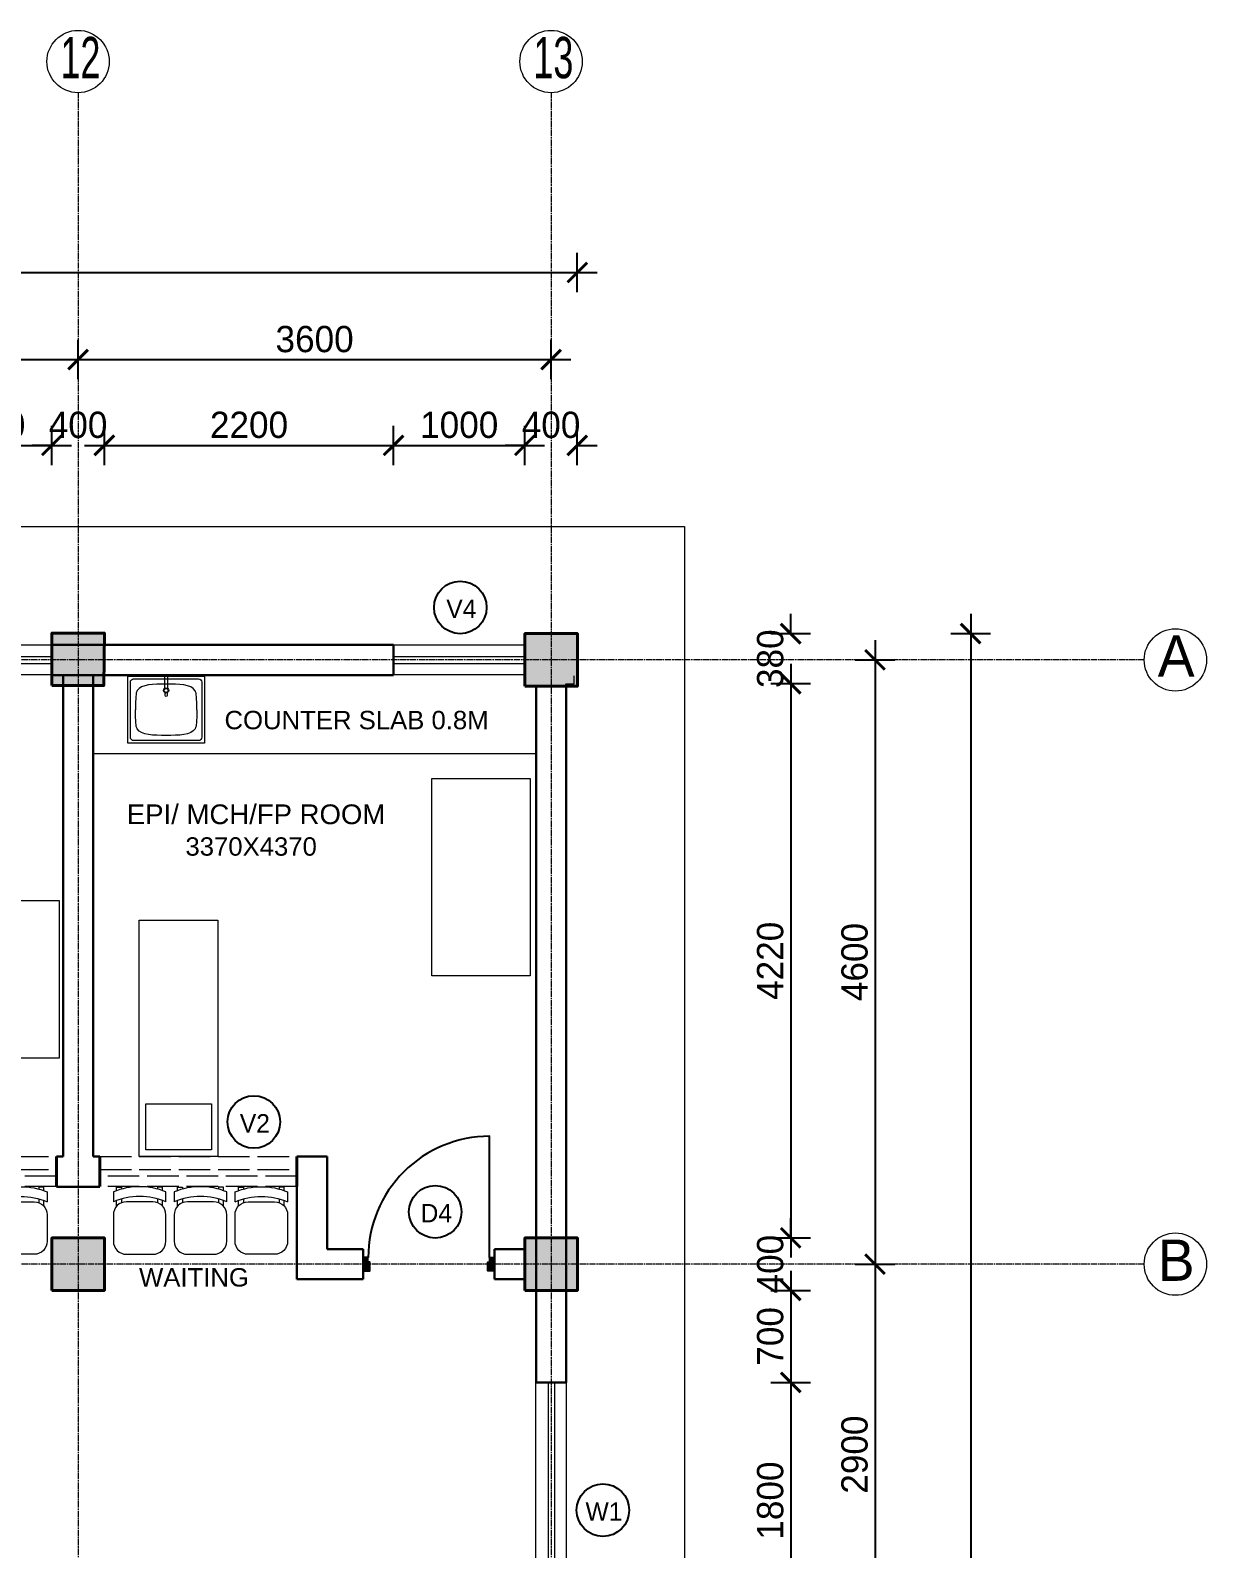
# Model space of a CAD drawing. Header units: inches. Extents: x -3071 to 2014935, y -37057 to 549694.
# Drawn here: x 1482986 to 1491939, y 307599 to 319157 of the extents above; entities that cross this region are included whole.
import ezdxf
from ezdxf.enums import TextEntityAlignment as Align

# ---------------------------------------------------------------- set-up
doc = ezdxf.new("R2010")
doc.units = ezdxf.units.IN
doc.header["$MEASUREMENT"] = 0
for name, pattern in [('ACAD_ISO08W100', [36, 24, -3, 6, -3]), ('DASHED', [0.75, 0.5, -0.25]), ('Hidden', [15, 12, -3])]:
    doc.linetypes.add(name, pattern=pattern)
for name, color, linetype, lineweight in [('001-Archi- door window elevation', 92, 'Continuous', 25), ('001-Archi-Opening Tags', 14, 'Continuous', 25), ('002-Archi- Opening', 90, 'Continuous', 25), ('A .4 col', 5, 'Continuous', 40), ('A 0.09 Furniture', 30, 'Continuous', 5), ('A 0.13 dw', 3, 'Continuous', 13), ('A 0.13 fixed furniture', 10, 'Continuous', 13), ('A 0.13 IND DIM', 240, 'Continuous', 13), ('A 0.13 sanitary', 8, 'Continuous', 13), ('A 0.40 wall', 160, 'Continuous', 40), ('cen', 50, 'ACAD_ISO08W100', 5), ('dotted line', 1, 'DASHED', 9), ('Grid Tag', 6, 'Continuous', 20), ('p1 walls stone outline', 4, 'Continuous', 30), ('text', 7, 'Continuous', 25)]:
    doc.layers.add(name, color=color, linetype=linetype, lineweight=lineweight)
doc.styles.add('AERIAL', font='arial.ttf', dxfattribs={"height": 10})
doc.styles.add('Archi 100', font='GOTHIC.TTF', dxfattribs={"height": 200})
doc.styles.add('CG', font='GOTHIC.TTF', dxfattribs={"height": 40})
doc.styles.get("Standard").update_dxf_attribs({"font": 'GOTHIC.TTF'})
doc.dimstyles.new('Archi 100', dxfattribs={"dimtxt": 200, "dimasz": 150, "dimexe": 150, "dimexo": 300, "dimgap": 50, "dimtad": 1, "dimdec": 0, "dimrnd": 5, "dimzin": 0, "dimdsep": 46, "dimtxsty": 'Archi 100', "dimblk": 'ARCHTICK', "dimcen": 0.09, "dimdle": 150, "dimclrd": 256, "dimclre": 256, "dimclrt": 256, "dimadec": 0, "dimazin": 0, "dimtfac": 1, "dimtdec": 0, "dimtix": 1, "dimtofl": 0, "dimtmove": 0, "dimatfit": 3, "dimfxl": 150, "dimfxlon": 1, "dimtolj": 1, "dimtzin": 0, "dimlwd": -1, "dimlwe": -1, "dimarcsym": 0})

# ---------------------------------------------------------------- blocks, each defined once
blk = doc.blocks.new('grid')
at = {"layer": 'Grid Tag', "linetype": 'Continuous', "ltscale": 30}
blk.add_circle((51, 48), 264, dxfattribs=at)
blk.add_attdef('GRID', (-143, -93), '', height=200)
blk = doc.blocks.new('ffwef')
at = {"layer": 'A 0.13 dw'}
for points in [[(1184596, 368096), (1184596, 367866), (1183596, 367866), (1183596, 368096)], [(1183596, 367953), (1184596, 367953), (1184596, 368003), (1183596, 368003)]]:
    blk.add_lwpolyline(points, close=True, dxfattribs=at)
blk = doc.blocks.new('W2')
at = {"layer": 'A 0.13 dw'}
for points in [[(143910, 195589), (143910, 195359), (142110, 195359), (142110, 195589)], [(142110, 195446), (143910, 195446), (143910, 195496), (142110, 195496)]]:
    blk.add_lwpolyline(points, close=True, dxfattribs=at)
blk = doc.blocks.new('window tag')
blk.add_circle((0, 0), 200)
at = {"style": 'Archi 100', "flags": 1}
for tag, p in [('WIDTH', (15, 174.5)), ('HEIGHT', (-4.5, -348.5))]:
    blk.add_attdef(tag, p, '', height=200, dxfattribs=at)
at = {"style": 'Archi 100'}
blk.add_attdef('SYMBOL', text='', height=200, dxfattribs=at).set_placement((8, -10.5), align=Align.MIDDLE_CENTER)
blk = doc.blocks.new('table 1500 x 0750 plan')
at = {"color": 0, "linetype": 'Continuous'}
blk.add_lwpolyline([(0, 750), (1500, 750), (1500, 0), (0, 0)], close=True, dxfattribs=at)
blk = doc.blocks.new('bench 0400 x 1200 plan')
at = {"color": 0, "linetype": 'Continuous'}
blk.add_lwpolyline([(1200, 0), (0, 0), (0, 400), (1200, 400)], close=True, dxfattribs=at)
blk = doc.blocks.new('trolley hospital')
at = {"linetype": 'Continuous'}
for points in [[(1800, 0), (0, 0), (0, 600), (1800, 600)], [(1400, 50), (1400, 550), (1750, 550), (1750, 50)]]:
    blk.add_lwpolyline(points, close=True, dxfattribs=at)
blk = doc.blocks.new('tap bib long body plan')
at = {"linetype": 'Continuous'}
blk.add_lwpolyline([(90, -10), (0, -10), (0, 10), (90, 10)], dxfattribs=at)
blk.add_lwpolyline([(126, 8), (147, 8, -1), (147, -8), (126, -8)], format="xyb", dxfattribs=at)
for radius in [20, 15]:
    blk.add_circle((108, 0), radius, dxfattribs=at)
blk = doc.blocks.new('*U651')
at = {"linetype": 'ByBlock'}
blk.add_line((272, 417), (272, 218), dxfattribs=at)
at = {"linetype": 'Continuous', "ltscale": 20}
blk.add_lwpolyline([(-292, 510), (292, 510), (292, 0), (-292, 0)], close=True, dxfattribs=at)
blk.add_lwpolyline([(-247, 490), (247, 490, -0.414214), (272, 465), (272, 45, -0.414214), (247, 20), (-247, 20, -0.414214), (-272, 45), (-272, 465, -0.414214)], format="xyb", close=True, dxfattribs=at)
for points in [[(-233, 255), (-233, 347), (-233, 450), (0, 450), (232, 450), (232, 350), (232, 255)], [(-233, 255), (-233, 163), (-233, 60), (0, 60), (232, 60), (232, 160), (232, 255)]]:
    blk.add_open_spline(points, degree=3, knots=[342.783985, 342.783985, 342.783985, 342.783985, 446.898133, 685.56797, 924.237807, 1028.351955, 1028.351955, 1028.351955, 1028.351955], dxfattribs=at)
at = {"rotation": 90}
blk.add_blockref('tap bib long body plan', (0, 0), dxfattribs=at)
blk = doc.blocks.new('*U655')
at = {"ltscale": 100}
for points in [[(5, 50), (5, -50), (55, -50), (55, 15), (40, 15), (40, 50)], [(995, 50), (995, -50), (945, -50), (945, 15), (960, 15), (960, 50)]]:
    blk.add_hatch(color=256, dxfattribs=at).paths.add_polyline_path(points)
blk.add_lwpolyline([(43, 50), (43, 964, -0.414214), (957, 50)], format="xyb", dxfattribs=at)
for points in [[(5, 50), (5, -50), (55, -50), (55, 15), (40, 15), (40, 50)], [(995, 50), (995, -50), (945, -50), (945, 15), (960, 15), (960, 50)]]:
    blk.add_lwpolyline(points, close=True)
blk = doc.blocks.new('V3')
at = {"layer": 'A 0.13 dw', "linetype": 'Hidden', "ltscale": 20}
for p, q in [((151545, 189943), (153045, 189943)), ((151545, 189843), (153045, 189843)), ((153045, 189793), (151545, 189793)), ((153045, 189713), (151545, 189713))]:
    blk.add_line(p, q, dxfattribs=at)
at = {"layer": 'A 0.40 wall', "ltscale": 20}
for p, q in [((151545, 189713), (151545, 189943)), ((153045, 189943), (153045, 189713))]:
    blk.add_line(p, q, dxfattribs=at)
blk = doc.blocks.new('chair ordinary plan')
at = {"linetype": 'Continuous'}
for p, q in [((100, 515), (-100, 515)), ((-200, 415), (-200, 215)), ((200, 215), (200, 415)), ((-200, 115), (-200, 40)), ((-100, 115), (100, 115)), ((200, 40), (200, 115))]:
    blk.add_line(p, q, dxfattribs=at)
for points in [[(-175, 149), (-175, 105)], [(-137, 94), (-137, 122)], [(137, 94), (137, 122)], [(175, 149), (175, 105)], [(-175, 30), (-175, 3), (-137, 3), (-137, 19)], [(175, 30), (175, 3), (137, 3), (137, 19)]]:
    blk.add_lwpolyline(points, dxfattribs=at)
for centre, radius, start, end in [((-100, 415), 100, 90, 180), ((100, 415), 100, 0, 90), ((-100, 215), 100, 180, 270), ((100, 215), 100, 270, 0), ((0, 595), 520, 247.3799, 292.6201), ((0, 520), 520, 247.3799, 292.6201)]:
    blk.add_arc(centre, radius, start, end, dxfattribs=at)
blk = doc.blocks.new('_ArchTick')
at = {"color": 0, "linetype": 'ByBlock', "const_width": 0.15}
blk.add_lwpolyline([(-0.5, -0.5), (0.5, 0.5)], dxfattribs=at)
blk = doc.blocks.new('*D1955')
at = {"transparency": 16777216}
for p, q in [((1482150, 315848), (1482150, 316148)), ((1483149, 315848), (1483149, 316148)), ((1482000, 315998), (1483299, 315998))]:
    blk.add_line(p, q, dxfattribs=at)
at = {"layer": 'Defpoints', "color": 0, "transparency": 16777216}
for p in [(1483149, 315998), (1483149, 314569), (1482150, 314480)]:
    blk.add_point(p, dxfattribs=at)
at = {"transparency": 16777216, "xscale": 150, "yscale": 150, "zscale": 150, "rotation": 180}
blk.add_blockref('_ArchTick', (1482150, 315998), dxfattribs=at)
at = {"transparency": 16777216, "xscale": 150, "yscale": 150, "zscale": 150}
blk.add_blockref('_ArchTick', (1483149, 315998), dxfattribs=at)
at = {"transparency": 16777216, "insert": (1482650, 316153), "char_height": 200, "attachment_point": 5, "style": 'Archi 100'}
blk.add_mtext('\\A1;1000', dxfattribs=at)
blk = doc.blocks.new('*D1956')
at = {"transparency": 16777216}
for p, q in [((1483149, 315848), (1483149, 316148)), ((1483549, 315848), (1483549, 316148)), ((1483149, 315998), (1482999, 315998)), ((1483549, 315998), (1483699, 315998))]:
    blk.add_line(p, q, dxfattribs=at)
at = {"layer": 'Defpoints', "color": 0, "transparency": 16777216}
for p in [(1483549, 315998), (1483149, 314569), (1483549, 314569)]:
    blk.add_point(p, dxfattribs=at)
at = {"transparency": 16777216, "xscale": 150, "yscale": 150, "zscale": 150}
blk.add_blockref('_ArchTick', (1483149, 315998), dxfattribs=at)
at = {"transparency": 16777216, "xscale": 150, "yscale": 150, "zscale": 150, "rotation": 180}
blk.add_blockref('_ArchTick', (1483549, 315998), dxfattribs=at)
at = {"transparency": 16777216, "insert": (1483349, 316153), "char_height": 200, "attachment_point": 5, "style": 'Archi 100'}
blk.add_mtext('\\A1;400', dxfattribs=at)
blk = doc.blocks.new('*D1957')
at = {"transparency": 16777216}
for p, q in [((1483549, 315848), (1483549, 316148)), ((1485750, 315848), (1485750, 316148)), ((1483399, 315998), (1485900, 315998))]:
    blk.add_line(p, q, dxfattribs=at)
at = {"layer": 'Defpoints', "color": 0, "transparency": 16777216}
for p in [(1485750, 315998), (1483549, 314569), (1485750, 314480)]:
    blk.add_point(p, dxfattribs=at)
at = {"transparency": 16777216, "xscale": 150, "yscale": 150, "zscale": 150, "rotation": 180}
blk.add_blockref('_ArchTick', (1483549, 315998), dxfattribs=at)
at = {"transparency": 16777216, "xscale": 150, "yscale": 150, "zscale": 150}
blk.add_blockref('_ArchTick', (1485750, 315998), dxfattribs=at)
at = {"transparency": 16777216, "insert": (1484650, 316153), "char_height": 200, "attachment_point": 5, "style": 'Archi 100'}
blk.add_mtext('\\A1;2200', dxfattribs=at)
blk = doc.blocks.new('*D1958')
at = {"transparency": 16777216}
for p, q in [((1485750, 315848), (1485750, 316148)), ((1486749, 315848), (1486749, 316148)), ((1485600, 315998), (1486899, 315998))]:
    blk.add_line(p, q, dxfattribs=at)
at = {"layer": 'Defpoints', "color": 0, "transparency": 16777216}
for p in [(1486749, 315998), (1486749, 314565), (1485750, 314480)]:
    blk.add_point(p, dxfattribs=at)
at = {"transparency": 16777216, "xscale": 150, "yscale": 150, "zscale": 150, "rotation": 180}
blk.add_blockref('_ArchTick', (1485750, 315998), dxfattribs=at)
at = {"transparency": 16777216, "xscale": 150, "yscale": 150, "zscale": 150}
blk.add_blockref('_ArchTick', (1486749, 315998), dxfattribs=at)
at = {"transparency": 16777216, "insert": (1486250, 316153), "char_height": 200, "attachment_point": 5, "style": 'Archi 100'}
blk.add_mtext('\\A1;1000', dxfattribs=at)
blk = doc.blocks.new('*D1959')
at = {"transparency": 16777216}
for p, q in [((1486749, 315848), (1486749, 316148)), ((1487149, 315848), (1487149, 316148)), ((1486749, 315998), (1486599, 315998)), ((1487149, 315998), (1487299, 315998))]:
    blk.add_line(p, q, dxfattribs=at)
at = {"layer": 'Defpoints', "color": 0, "transparency": 16777216}
for p in [(1487149, 315998), (1486749, 314565), (1487149, 314565)]:
    blk.add_point(p, dxfattribs=at)
at = {"transparency": 16777216, "xscale": 150, "yscale": 150, "zscale": 150}
blk.add_blockref('_ArchTick', (1486749, 315998), dxfattribs=at)
at = {"transparency": 16777216, "xscale": 150, "yscale": 150, "zscale": 150, "rotation": 180}
blk.add_blockref('_ArchTick', (1487149, 315998), dxfattribs=at)
at = {"transparency": 16777216, "insert": (1486949, 316153), "char_height": 200, "attachment_point": 5, "style": 'Archi 100'}
blk.add_mtext('\\A1;400', dxfattribs=at)
blk = doc.blocks.new('*D1969')
at = {"transparency": 16777216}
for p, q in [((1479749, 316501), (1479749, 316801)), ((1483349, 316501), (1483349, 316801)), ((1479599, 316651), (1483499, 316651))]:
    blk.add_line(p, q, dxfattribs=at)
at = {"layer": 'Defpoints', "color": 0, "transparency": 16777216}
for p in [(1483349, 316651), (1479749, 314365), (1483349, 314365)]:
    blk.add_point(p, dxfattribs=at)
at = {"transparency": 16777216, "xscale": 150, "yscale": 150, "zscale": 150, "rotation": 180}
blk.add_blockref('_ArchTick', (1479749, 316651), dxfattribs=at)
at = {"transparency": 16777216, "xscale": 150, "yscale": 150, "zscale": 150}
blk.add_blockref('_ArchTick', (1483349, 316651), dxfattribs=at)
at = {"transparency": 16777216, "insert": (1481549, 316806), "char_height": 200, "attachment_point": 5, "style": 'Archi 100'}
blk.add_mtext('\\A1;3600', dxfattribs=at)
blk = doc.blocks.new('*D1970')
at = {"transparency": 16777216}
for p, q in [((1483349, 316501), (1483349, 316801)), ((1486949, 316501), (1486949, 316801)), ((1483199, 316651), (1487099, 316651))]:
    blk.add_line(p, q, dxfattribs=at)
at = {"layer": 'Defpoints', "color": 0, "transparency": 16777216}
for p in [(1486949, 316651), (1483349, 314365), (1486949, 314365)]:
    blk.add_point(p, dxfattribs=at)
at = {"transparency": 16777216, "xscale": 150, "yscale": 150, "zscale": 150, "rotation": 180}
blk.add_blockref('_ArchTick', (1483349, 316651), dxfattribs=at)
at = {"transparency": 16777216, "xscale": 150, "yscale": 150, "zscale": 150}
blk.add_blockref('_ArchTick', (1486949, 316651), dxfattribs=at)
at = {"transparency": 16777216, "insert": (1485149, 316806), "char_height": 200, "attachment_point": 5, "style": 'Archi 100'}
blk.add_mtext('\\A1;3600', dxfattribs=at)
blk = doc.blocks.new('*D1971')
at = {"transparency": 16777216}
for p, q in [((1448099, 317164), (1448099, 317464)), ((1487149, 317164), (1487149, 317464)), ((1447949, 317314), (1487299, 317314))]:
    blk.add_line(p, q, dxfattribs=at)
at = {"layer": 'Defpoints', "color": 0, "transparency": 16777216}
for p in [(1487149, 317314), (1448099, 314565), (1487149, 314565)]:
    blk.add_point(p, dxfattribs=at)
at = {"transparency": 16777216, "xscale": 150, "yscale": 150, "zscale": 150, "rotation": 180}
blk.add_blockref('_ArchTick', (1448099, 317314), dxfattribs=at)
at = {"transparency": 16777216, "xscale": 150, "yscale": 150, "zscale": 150}
blk.add_blockref('_ArchTick', (1487149, 317314), dxfattribs=at)
at = {"transparency": 16777216, "insert": (1467624, 317469), "char_height": 200, "attachment_point": 5, "style": 'Archi 100'}
blk.add_mtext('\\A1;39050', dxfattribs=at)
blk = doc.blocks.new('*D1992')
at = {"transparency": 16777216}
for p, q in [((1488773, 314565), (1488773, 314715)), ((1488623, 314565), (1488923, 314565)), ((1488623, 314184), (1488923, 314184)), ((1488773, 314184), (1488773, 314034))]:
    blk.add_line(p, q, dxfattribs=at)
at = {"layer": 'Defpoints', "color": 0, "transparency": 16777216}
for p in [(1487149, 314565), (1487149, 314184), (1488773, 314184)]:
    blk.add_point(p, dxfattribs=at)
at = {"transparency": 16777216, "xscale": 150, "yscale": 150, "zscale": 150}
for p, rotation in [((1488773, 314565), 270), ((1488773, 314184), 90)]:
    blk.add_blockref('_ArchTick', p, dxfattribs=dict(at, rotation=rotation))
at = {"transparency": 16777216, "insert": (1488618, 314374), "char_height": 200, "attachment_point": 5, "rotation": 90, "style": 'Archi 100'}
blk.add_mtext('\\A1;380', dxfattribs=at)
blk = doc.blocks.new('*D1993')
at = {"transparency": 16777216}
for p, q in [((1488773, 314334), (1488773, 309815)), ((1488623, 314184), (1488923, 314184)), ((1488623, 309965), (1488923, 309965))]:
    blk.add_line(p, q, dxfattribs=at)
at = {"layer": 'Defpoints', "color": 0, "transparency": 16777216}
for p in [(1487149, 314184), (1487149, 309965), (1488773, 309965)]:
    blk.add_point(p, dxfattribs=at)
at = {"transparency": 16777216, "xscale": 150, "yscale": 150, "zscale": 150}
for p, rotation in [((1488773, 314184), 90), ((1488773, 309965), 270)]:
    blk.add_blockref('_ArchTick', p, dxfattribs=dict(at, rotation=rotation))
at = {"transparency": 16777216, "insert": (1488618, 312074), "char_height": 200, "attachment_point": 5, "rotation": 90, "style": 'Archi 100'}
blk.add_mtext('\\A1;4220', dxfattribs=at)
blk = doc.blocks.new('*D1994')
at = {"transparency": 16777216}
for p, q in [((1488773, 309965), (1488773, 310115)), ((1488623, 309965), (1488923, 309965)), ((1488623, 309565), (1488923, 309565)), ((1488773, 309565), (1488773, 309415))]:
    blk.add_line(p, q, dxfattribs=at)
at = {"layer": 'Defpoints', "color": 0, "transparency": 16777216}
for p in [(1487149, 309965), (1487149, 309565), (1488773, 309565)]:
    blk.add_point(p, dxfattribs=at)
at = {"transparency": 16777216, "xscale": 150, "yscale": 150, "zscale": 150}
for p, rotation in [((1488773, 309965), 270), ((1488773, 309565), 90)]:
    blk.add_blockref('_ArchTick', p, dxfattribs=dict(at, rotation=rotation))
at = {"transparency": 16777216, "insert": (1488618, 309765), "char_height": 200, "attachment_point": 5, "rotation": 90, "style": 'Archi 100'}
blk.add_mtext('\\A1;400', dxfattribs=at)
blk = doc.blocks.new('*D1995')
at = {"transparency": 16777216}
for p, q in [((1488773, 309715), (1488773, 308715)), ((1488623, 309565), (1488923, 309565)), ((1488623, 308865), (1488923, 308865))]:
    blk.add_line(p, q, dxfattribs=at)
at = {"layer": 'Defpoints', "color": 0, "transparency": 16777216}
for p in [(1487149, 309565), (1487064, 308865), (1488773, 308865)]:
    blk.add_point(p, dxfattribs=at)
at = {"transparency": 16777216, "xscale": 150, "yscale": 150, "zscale": 150}
for p, rotation in [((1488773, 309565), 90), ((1488773, 308865), 270)]:
    blk.add_blockref('_ArchTick', p, dxfattribs=dict(at, rotation=rotation))
at = {"transparency": 16777216, "insert": (1488618, 309215), "char_height": 200, "attachment_point": 5, "rotation": 90, "style": 'Archi 100'}
blk.add_mtext('\\A1;700', dxfattribs=at)
blk = doc.blocks.new('*D1996')
at = {"transparency": 16777216}
for p, q in [((1488773, 309015), (1488773, 306915)), ((1488623, 308865), (1488923, 308865)), ((1488623, 307065), (1488923, 307065))]:
    blk.add_line(p, q, dxfattribs=at)
at = {"layer": 'Defpoints', "color": 0, "transparency": 16777216}
for p in [(1487064, 308865), (1487149, 307065), (1488773, 307065)]:
    blk.add_point(p, dxfattribs=at)
at = {"transparency": 16777216, "xscale": 150, "yscale": 150, "zscale": 150}
for p, rotation in [((1488773, 308865), 90), ((1488773, 307065), 270)]:
    blk.add_blockref('_ArchTick', p, dxfattribs=dict(at, rotation=rotation))
at = {"transparency": 16777216, "insert": (1488618, 307965), "char_height": 200, "attachment_point": 5, "rotation": 90, "style": 'Archi 100'}
blk.add_mtext('\\A1;1800', dxfattribs=at)
blk = doc.blocks.new('*D2006')
at = {"transparency": 16777216}
for p, q in [((1489415, 314515), (1489415, 309615)), ((1489265, 314365), (1489565, 314365)), ((1489265, 309765), (1489565, 309765))]:
    blk.add_line(p, q, dxfattribs=at)
at = {"layer": 'Defpoints', "color": 0, "transparency": 16777216}
for p in [(1486949, 314365), (1486949, 309765), (1489415, 309765)]:
    blk.add_point(p, dxfattribs=at)
at = {"transparency": 16777216, "xscale": 150, "yscale": 150, "zscale": 150}
for p, rotation in [((1489415, 314365), 90), ((1489415, 309765), 270)]:
    blk.add_blockref('_ArchTick', p, dxfattribs=dict(at, rotation=rotation))
at = {"transparency": 16777216, "insert": (1489260, 312065), "char_height": 200, "attachment_point": 5, "rotation": 90, "style": 'Archi 100'}
blk.add_mtext('\\A1;4600', dxfattribs=at)
blk = doc.blocks.new('*D2007')
at = {"transparency": 16777216}
for p, q in [((1489415, 309915), (1489415, 306715)), ((1489265, 309765), (1489565, 309765)), ((1489265, 306865), (1489565, 306865))]:
    blk.add_line(p, q, dxfattribs=at)
at = {"layer": 'Defpoints', "color": 0, "transparency": 16777216}
for p in [(1486949, 309765), (1486949, 306865), (1489415, 306865)]:
    blk.add_point(p, dxfattribs=at)
at = {"transparency": 16777216, "xscale": 150, "yscale": 150, "zscale": 150}
for p, rotation in [((1489415, 309765), 90), ((1489415, 306865), 270)]:
    blk.add_blockref('_ArchTick', p, dxfattribs=dict(at, rotation=rotation))
at = {"transparency": 16777216, "insert": (1489260, 308315), "char_height": 200, "attachment_point": 5, "rotation": 90, "style": 'Archi 100'}
blk.add_mtext('\\A1;2900', dxfattribs=at)
blk = doc.blocks.new('*D2010')
at = {"transparency": 16777216}
for p, q in [((1490143, 314715), (1490143, 297240)), ((1489993, 314565), (1490293, 314565)), ((1489993, 297390), (1490293, 297390))]:
    blk.add_line(p, q, dxfattribs=at)
at = {"layer": 'Defpoints', "color": 0, "transparency": 16777216}
for p in [(1487149, 314565), (1487224, 297390), (1490143, 297390)]:
    blk.add_point(p, dxfattribs=at)
at = {"transparency": 16777216, "xscale": 150, "yscale": 150, "zscale": 150}
for p, rotation in [((1490143, 314565), 90), ((1490143, 297390), 270)]:
    blk.add_blockref('_ArchTick', p, dxfattribs=dict(at, rotation=rotation))
at = {"transparency": 16777216, "insert": (1489991, 305977), "char_height": 200, "attachment_point": 5, "rotation": 90, "style": 'Archi 100'}
blk.add_mtext('\\A1;17175', dxfattribs=at)

msp = doc.modelspace()

# ---------------------------------------------------------------- hatches: boundary and pattern name
at = {"layer": 'A .4 col', "linetype": 'Continuous'}
h = msp.add_hatch(color=256, dxfattribs=at)
h.dxf.hatch_style = 1
h.paths.add_polyline_path([(1483149.45, 314169.3), (1483549.45, 314169.3), (1483549.45, 314569.3), (1483149.45, 314569.3)])
h = msp.add_hatch(color=256, dxfattribs=at)
h.dxf.hatch_style = 1
h.paths.add_polyline_path([(1486749.45, 314164.75), (1487149.45, 314164.75), (1487149.45, 314564.75), (1486749.45, 314564.75)])
h = msp.add_hatch(color=256, dxfattribs=at)
h.dxf.hatch_style = 1
h.paths.add_polyline_path([(1483149.45, 309564.75), (1483549.45, 309564.75), (1483549.45, 309964.75), (1483149.45, 309964.75)])
h = msp.add_hatch(color=256, dxfattribs=at)
h.dxf.hatch_style = 1
h.paths.add_polyline_path([(1486749.45, 309564.75), (1487149.45, 309564.75), (1487149.45, 309964.75), (1486749.45, 309964.75)])

# ---------------------------------------------------------------- linework, layer by layer
for points in [[(1483149.45, 314169.3), (1483544.78, 314169.3), (1483549.45, 314569.3), (1483149.45, 314569.3)], [(1486749.45, 314164.75), (1487149.45, 314164.75), (1487149.45, 314564.75), (1486749.45, 314564.75)], [(1483149.45, 309564.75), (1483549.45, 309564.75), (1483549.45, 309964.75), (1483149.45, 309964.75)], [(1486749.45, 309564.75), (1487149.45, 309564.75), (1487149.45, 309964.75), (1486749.45, 309964.75)]]:
    msp.add_lwpolyline(points, close=True, dxfattribs=at)
at = {"layer": 'A 0.13 fixed furniture'}
for p, q in [((1487064.45, 314183.93), (1487124.45, 314183.93)), ((1487124.45, 314183.93), (1487124.45, 314243.93)), ((1486824.45, 313649.76), (1483464.5, 313649.76)), ((1487064.45, 309923.93), (1487064.45, 312013.87))]:
    msp.add_line(p, q, dxfattribs=at)
at = {"layer": 'cen', "ltscale": 2}
for p, q in [((1483349.45, 318687.32), (1483349.45, 293010.11)), ((1486949.45, 318687.32), (1486949.45, 293010.11)), ((1491464.45, 314364.75), (1443784.45, 314364.75)), ((1491464.45, 309764.75), (1443784.45, 309764.75))]:
    msp.add_line(p, q, dxfattribs=at)
at = {"layer": 'dotted line', "linetype": 'Continuous', "ltscale": 1000}
msp.add_lwpolyline([(1472749.45, 315380.53), (1487964.45, 315380.53), (1487964.45, 295934.72), (1466174.45, 295934.72), (1466174.45, 299309.77), (1446972.64, 299309.77), (1446972.64, 315379.76), (1467649.45, 315379.76)], dxfattribs=at)
at = {"layer": 'p1 walls stone outline'}
for p, q in [((1483149.45, 314249.75), (1483149.45, 314564.75)), ((1484660.44, 314479.75), (1483149.45, 314479.75)), ((1483149.45, 314479.75), (1483149.45, 314249.75)), ((1485749.57, 314479.75), (1483149.45, 314479.75)), ((1485749.57, 314249.75), (1485749.57, 314479.75)), ((1484104.16, 314249.75), (1483149.45, 314249.75)), ((1483149.45, 314249.75), (1483349.45, 314249.75)), ((1483149.45, 314249.75), (1483734.45, 314249.75)), ((1483234.45, 314249.75), (1483234.45, 310584.75)), ((1483464.45, 314249.75), (1483464.45, 310584.75)), ((1483964.45, 314249.75), (1485749.57, 314249.75)), ((1484660.44, 314249.75), (1484334.16, 314249.75)), ((1486834.45, 308864.64), (1486834.45, 314164.75)), ((1487064.45, 312034.87), (1487064.45, 314183.93)), ((1486834.45, 314064.75), (1486834.45, 308864.64)), ((1487064.45, 309129.75), (1487064.45, 314064.75)), ((1487064.45, 312914.75), (1487064.45, 308864.64)), ((1483184.45, 310584.75), (1483234.45, 310584.75)), ((1483464.45, 310584.75), (1483514.45, 310584.75)), ((1485014.45, 310584.75), (1485244.45, 310584.75)), ((1485244.45, 310584.75), (1485244.45, 309879.75)), ((1483184.44, 310354.75), (1483514.45, 310354.75)), ((1485014.45, 310354.75), (1485014.45, 310354.75)), ((1485014.45, 309649.75), (1485014.45, 310354.75)), ((1485244.45, 309879.75), (1485519.4, 309879.75)), ((1485519.4, 309879.75), (1485519.4, 309649.75)), ((1486754.5, 309879.75), (1486519.5, 309879.75)), ((1486519.5, 309879.75), (1486519.5, 309649.75)), ((1485519.4, 309649.75), (1485014.45, 309649.75)), ((1486519.5, 309649.75), (1486754.5, 309649.75)), ((1486834.45, 308864.64), (1487064.45, 308864.64))]:
    msp.add_line(p, q, dxfattribs=at)
for points in [[(1484334.16, 314249.75), (1484334.16, 314249.75), (1484104.16, 314249.75), (1484104.16, 314249.75)], [(1487064.45, 308864.64), (1487064.45, 309129.75)]]:
    msp.add_lwpolyline(points, dxfattribs=at)

# ---------------------------------------------------------------- block references
ref = msp.add_blockref('grid', (1483303.22, 318877), dxfattribs=dict(xscale=0.8987445155798923, yscale=0.8987445155798923, zscale=0.8987445155798923))
ref.add_attrib('GRID', '12', (1483214.69, 318793.21), dxfattribs={"height": 314.561, "width": 0.65})
ref = msp.add_blockref('grid', (1486903.22, 318877), dxfattribs=dict(xscale=0.8987445155798923, yscale=0.8987445155798923, zscale=0.8987445155798923))
ref.add_attrib('GRID', '13', (1486814.69, 318793.21), dxfattribs={"height": 314.561, "width": 0.65})
ref = msp.add_blockref('grid', (1491655.51, 314321.65), dxfattribs=dict(xscale=0.8987445155798923, yscale=0.8987445155798923, zscale=0.8987445155798923))
ref.add_attrib('GRID', 'A', (1491566.98, 314237.87), dxfattribs={"height": 314.56})
ref = msp.add_blockref('grid', (1491655.51, 309721.65), dxfattribs=dict(xscale=0.8987445155798923, yscale=0.8987445155798923, zscale=0.8987445155798923))
ref.add_attrib('GRID', 'B', (1491566.98, 309637.87), dxfattribs={"height": 314.56})
at = {"layer": '001-Archi- door window elevation', "color": 2}
for p in [(298553.51, -53615.75), (302153.51, -53615.75)]:
    msp.add_blockref('ffwef', p, dxfattribs=at)
at = {"layer": '001-Archi-Opening Tags'}
ref = msp.add_blockref('window tag', (1486258.03, 314764.29), dxfattribs=at)
ref.add_attrib('SYMBOL', 'V4', dxfattribs={"layer": '0', "height": 140, "style": 'CG'}).set_placement((1486266.03, 314753.79), align=Align.MIDDLE_CENTER)
ref = msp.add_blockref('window tag', (1484686.55, 310847.43), dxfattribs=at)
ref.add_attrib('SYMBOL', 'V2', dxfattribs={"layer": '0', "height": 140, "style": 'CG'}).set_placement((1484694.55, 310836.93), align=Align.MIDDLE_CENTER)
ref = msp.add_blockref('window tag', (1486067.56, 310163.6), dxfattribs=at)
ref.add_attrib('SYMBOL', 'D4', dxfattribs={"layer": '0', "height": 140, "style": 'CG'}).set_placement((1486075.56, 310153.1), align=Align.MIDDLE_CENTER)
ref = msp.add_blockref('window tag', (1487343.82, 307891.97), dxfattribs=at)
ref.add_attrib('SYMBOL', 'W1', dxfattribs={"layer": '0', "height": 140, "style": 'CG'}).set_placement((1487351.82, 307881.47), align=Align.MIDDLE_CENTER)
at = {"layer": '002-Archi- Opening', "xscale": -1.010101010106155, "yscale": 1.01010101010101, "zscale": 1.01010101010101}
msp.add_blockref('*U655', (1486524.5, 309764.75), dxfattribs=at)
at = {"layer": 'A 0.09 Furniture', "linetype": 'Continuous'}
for name, p, rotation in [('table 1500 x 0750 plan', (1486790.34, 311960.98), 90), ('bench 0400 x 1200 plan', (1482805.34, 312534.03), 270), ('trolley hospital', (1483813.7, 312384.75), 270), ('chair ordinary plan', (1483817.57, 310354.75), 180), ('chair ordinary plan', (1484280.66, 310354.75), 180)]:
    msp.add_blockref(name, p, dxfattribs=dict(at, rotation=rotation))
at = {"layer": 'A 0.09 Furniture', "linetype": 'Continuous', "xscale": -1, "rotation": 180}
for p in [(1482913.74, 310354.75), (1484743.74, 310354.75)]:
    msp.add_blockref('chair ordinary plan', p, dxfattribs=at)
at = {"layer": 'A 0.13 IND DIM', "rotation": 90}
msp.add_blockref('W2', (1682423.05, 164954.49), dxfattribs=at)
at = {"layer": 'A 0.13 sanitary', "rotation": 179.9999999999999}
msp.add_blockref('*U651', (1484018.95, 314240.51), dxfattribs=at)
at = {"layer": 'p1 walls stone outline'}
for p in [(1330139.78, 120642.08), (1331969.78, 120642.08)]:
    msp.add_blockref('V3', p, dxfattribs=at)

# ---------------------------------------------------------------- texts
at = {"layer": 'text', "width": 14192.8258, "attachment_point": 1, "style": 'AERIAL'}
for s, insert, char_height in [('COUNTER SLAB 0.8M', (1484463.33, 313976.9), 140), ('EPI/ MCH/FP ROOM\\P{\\H0.75x;    \\H1.244x;     3370X4370}', (1483719.98, 313264.55), 150), ('WAITING', (1483812.87, 309734.42), 140)]:
    msp.add_mtext(s, dxfattribs=dict(at, insert=insert, char_height=char_height))

# ---------------------------------------------------------------- dimensions: what is measured, and where the dimension line sits
dim = msp.add_linear_dim(base=(1487149.45, 317313.86), p1=(1448099.45, 314564.75), p2=(1487149.45, 314564.75), dimstyle='Archi 100')
dim.commit()
dim.dimension.update_dxf_attribs({"geometry": '*D1971', "text_midpoint": (1467624.45, 317468.89)})
for base, p1, p2, picture, middle in [((1483349.45, 316651.36), (1479749.45, 314364.75), (1483349.45, 314364.75), '*D1969', (1481549.45, 316806.4)), ((1486949.45, 316651.36), (1483349.45, 314364.75), (1486949.45, 314364.75), '*D1970', (1485149.45, 316806.4)), ((1483149.45, 315997.93), (1482149.57, 314479.75), (1483149.45, 314569.3), '*D1955', (1482649.51, 316152.96)), ((1483549.45, 315997.93), (1483149.45, 314569.3), (1483549.45, 314569.3), '*D1956', (1483349.45, 316152.96)), ((1485749.57, 315997.93), (1483549.45, 314569.3), (1485749.57, 314479.75), '*D1957', (1484649.51, 316152.96)), ((1486749.45, 315997.93), (1485749.57, 314479.75), (1486749.45, 314564.75), '*D1958', (1486249.51, 316152.96)), ((1487149.45, 315997.93), (1486749.45, 314564.75), (1487149.45, 314564.75), '*D1959', (1486949.45, 316152.96))]:
    dim = msp.add_linear_dim(base=base, p1=p1, p2=p2, dimstyle='Archi 100', override={"dimtmove": 1})
    dim.commit()
    dim.dimension.update_dxf_attribs({"geometry": picture, "text_midpoint": middle})
for base, p1, p2, picture, middle in [((1488772.66, 314183.93), (1487149.45, 314564.75), (1487149.45, 314183.93), '*D1992', (1488617.63, 314374.34)), ((1490143.46, 297389.76), (1487149.45, 314564.75), (1487224.45, 297389.76), '*D2010', (1489990.95, 305977.26)), ((1489414.8, 309764.75), (1486949.45, 314364.75), (1486949.45, 309764.75), '*D2006', (1489259.76, 312064.75))]:
    dim = msp.add_linear_dim(base=base, p1=p1, p2=p2, angle=90, dimstyle='Archi 100')
    dim.commit()
    dim.dimension.update_dxf_attribs({"geometry": picture, "text_midpoint": middle})
for base, p1, p2, picture, middle in [((1488772.66, 309964.75), (1487149.45, 314183.93), (1487149.45, 309964.75), '*D1993', (1488617.63, 312074.34)), ((1488772.66, 309564.75), (1487149.45, 309964.75), (1487149.45, 309564.75), '*D1994', (1488617.63, 309764.75)), ((1489414.8, 306864.75), (1486949.45, 309764.75), (1486949.45, 306864.75), '*D2007', (1489259.76, 308314.75)), ((1488772.66, 308864.64), (1487149.45, 309564.75), (1487064.45, 308864.64), '*D1995', (1488617.63, 309214.69)), ((1488772.66, 307064.75), (1487064.45, 308864.64), (1487149.45, 307064.75), '*D1996', (1488617.63, 307964.69))]:
    dim = msp.add_linear_dim(base=base, p1=p1, p2=p2, angle=90, dimstyle='Archi 100', override={"dimtmove": 1})
    dim.commit()
    dim.dimension.update_dxf_attribs({"geometry": picture, "text_midpoint": middle})

doc.saveas('drawing.dxf')
